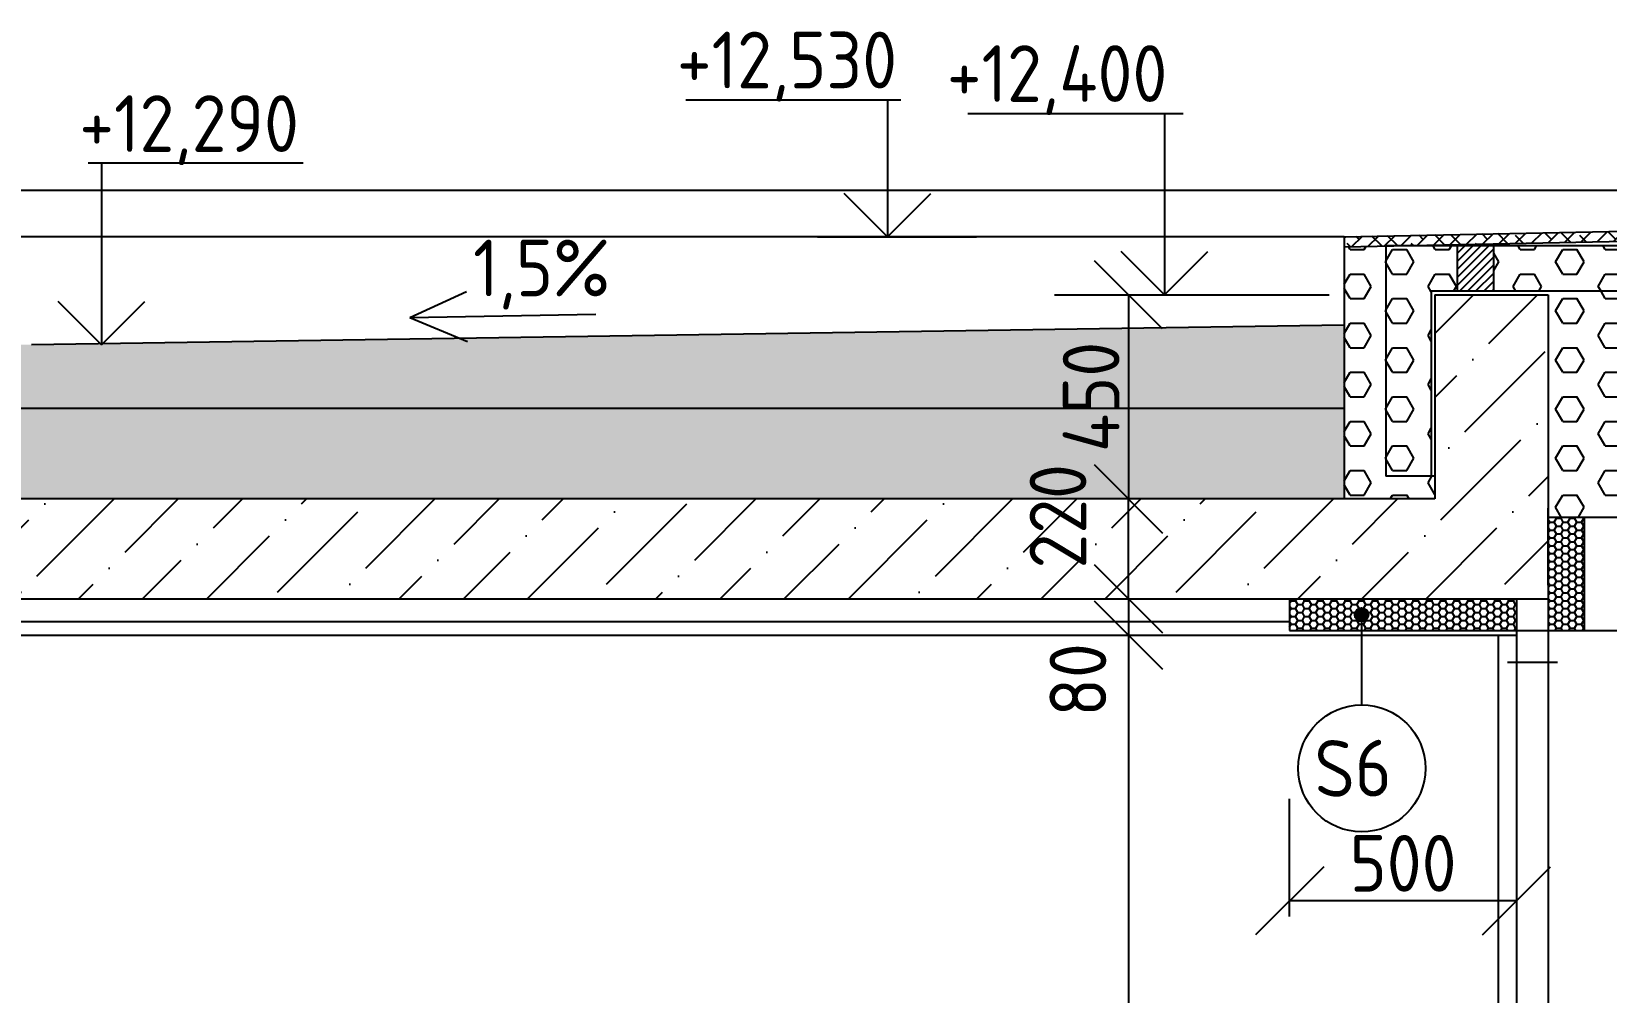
# Model space of a CAD drawing. Extents: x 3792242 to 5145247, y -1546315 to -1031918.
# Drawn here: x 3944637 to 3948107, y -1524782 to -1522663 of the extents above; entities that cross this region are included whole.
import ezdxf

# ---------------------------------------------------------------- set-up
doc = ezdxf.new("R2010")
doc.units = 0
doc.header["$MEASUREMENT"] = 0
doc.layers.get('0').update_dxf_attribs({"linetype": 'CONTINUOUS'})
doc.layers.get('Defpoints').update_dxf_attribs({"color": 61, "linetype": 'CONTINUOUS'})
for name, color, linetype in [('KÓTY', 4, 'CONTINUOUS'), ('MÚRY', 1, 'CONTINUOUS'), ('OKNÁ', 143, 'CONTINUOUS'), ('POZEMOK', 7, 'CONTINUOUS'), ('TENKÁ', 7, 'CONTINUOUS'), ('ŠRAFY', 82, 'CONTINUOUS'), ('šrafy-múry', 8, 'CONTINUOUS')]:
    doc.layers.add(name, color=color, linetype=linetype)
doc.styles.add('STYLE1', font='isocp.shx')
doc.dimstyles.new('STANDARD-50', dxfattribs={"dimtxt": 125, "dimasz": 150, "dimexe": 10, "dimexo": 200, "dimgap": 20, "dimtad": 1, "dimdsep": 46, "dimlunit": 6, "dimtxsty": 'STYLE1', "dimblk1": 'OBLIQUE', "dimblk2": 'OBLIQUE', "dimsah": 1, "dimcen": 2.5, "dimse1": 1, "dimse2": 1, "dimadec": 0, "dimazin": 0, "dimtfac": 1, "dimtmove": 1, "dimatfit": 3, "dimldrblk": 'OBLIQUE', "dimfxl": 1, "dimtolj": 1, "dimtzin": 0, "dimarcsym": 0})
pattern_1 = [(0, (-463583, -17883.5), (0, 54.12658774), [31.25, -62.5]), (120, (-463583, -17883.5), (-46.875, -27.06329387), [31.25, -62.5]), (60, (-463551.75, -17883.5), (-46.875, 27.06329387), [31.25, -62.5])]

# ---------------------------------------------------------------- blocks, each defined once
blk = doc.blocks.new('_OBLIQUE')
at = {"color": 0, "linetype": 'ByBlock'}
blk.add_line((-0.5, -0.5), (0.5, 0.5), dxfattribs=at)
blk = doc.blocks.new('*D49620')
at = {"layer": 'Defpoints', "color": 0}
for p in [(3947054, -1523693.8), (3947054, -1523693.8), (3947054, -1523913.8)]:
    blk.add_point(p, dxfattribs=at)
at = {"layer": 'KÓTY', "color": 0, "lineweight": -2, "ltscale": 0.25}
blk.add_line((3947054, -1523913.8), (3947054, -1523693.8), dxfattribs=at)
at = {"layer": 'KÓTY', "color": 0, "linetype": 'ByBlock', "lineweight": -2, "xscale": 150, "yscale": 150, "zscale": 150}
for p, rotation in [((3947054, -1523693.8), 90), ((3947054, -1523913.8), 270)]:
    blk.add_blockref('_OBLIQUE', p, dxfattribs=dict(at, rotation=rotation))
at = {"layer": 'KÓTY', "color": 0, "insert": (3946898.5, -1523732), "char_height": 125, "attachment_point": 5, "rotation": 90, "style": 'STYLE1'}
blk.add_mtext('\\A1;220', dxfattribs=at)
blk = doc.blocks.new('*D49621')
at = {"layer": 'Defpoints', "color": 0}
for p in [(3947583.5, -1523243.8), (3947054, -1523693.8), (3947583.5, -1523693.8)]:
    blk.add_point(p, dxfattribs=at)
at = {"layer": 'KÓTY', "color": 0, "lineweight": -2, "ltscale": 0.25}
blk.add_line((3947054, -1523243.8), (3947054, -1523693.8), dxfattribs=at)
at = {"layer": 'KÓTY', "color": 0, "linetype": 'ByBlock', "lineweight": -2, "xscale": 150, "yscale": 150, "zscale": 150}
for p, rotation in [((3947054, -1523243.8), 90), ((3947054, -1523693.8), 270)]:
    blk.add_blockref('_OBLIQUE', p, dxfattribs=dict(at, rotation=rotation))
at = {"layer": 'KÓTY', "color": 0, "insert": (3946971.5, -1523468.8), "char_height": 125, "attachment_point": 5, "rotation": 90, "style": 'STYLE1'}
blk.add_mtext('\\A1;450', dxfattribs=at)
blk = doc.blocks.new('*D49640')
at = {"layer": 'Defpoints', "color": 0}
for p in [(3947409, -1524104.8), (3947909, -1524104.8), (3947409, -1524579.5)]:
    blk.add_point(p, dxfattribs=at)
at = {"layer": 'KÓTY', "color": 0, "lineweight": -2, "ltscale": 0.25}
blk.add_line((3947909, -1524579.5), (3947409, -1524579.5), dxfattribs=at)
at = {"layer": 'KÓTY', "color": 0, "linetype": 'ByBlock', "lineweight": -2, "xscale": 150, "yscale": 150, "zscale": 150, "rotation": 180}
blk.add_blockref('_OBLIQUE', (3947409, -1524579.5), dxfattribs=at)
at = {"layer": 'KÓTY', "color": 0, "linetype": 'ByBlock', "lineweight": -2, "xscale": 150, "yscale": 150, "zscale": 150}
blk.add_blockref('_OBLIQUE', (3947909, -1524579.5), dxfattribs=at)
at = {"layer": 'KÓTY', "color": 0, "insert": (3947659, -1524497), "char_height": 125, "attachment_point": 5, "style": 'STYLE1'}
blk.add_mtext('\\A1;500', dxfattribs=at)
blk = doc.blocks.new('*D49661')
at = {"layer": 'Defpoints', "color": 0}
for p in [(3947054, -1523913.8), (3947054, -1523993.8), (3947054, -1523993.8)]:
    blk.add_point(p, dxfattribs=at)
at = {"layer": 'KÓTY', "color": 0, "lineweight": -2, "ltscale": 0.25}
blk.add_line((3947054, -1523913.8), (3947054, -1523993.8), dxfattribs=at)
at = {"layer": 'KÓTY', "color": 0, "linetype": 'ByBlock', "lineweight": -2, "xscale": 150, "yscale": 150, "zscale": 150}
for p, rotation in [((3947054, -1523913.8), 90), ((3947054, -1523993.8), 270)]:
    blk.add_blockref('_OBLIQUE', p, dxfattribs=dict(at, rotation=rotation))
at = {"layer": 'KÓTY', "color": 0, "insert": (3946942.5, -1524092.5), "char_height": 125, "attachment_point": 5, "rotation": 90, "style": 'STYLE1'}
blk.add_mtext('\\A1;80', dxfattribs=at)
blk = doc.blocks.new('*D49662')
at = {"layer": 'Defpoints', "color": 0}
for p in [(3947054, -1523993.8), (3947054, -1526643.8), (3947054, -1526643.8)]:
    blk.add_point(p, dxfattribs=at)
at = {"layer": 'KÓTY', "color": 0, "lineweight": -2, "ltscale": 0.25}
blk.add_line((3947054, -1523993.8), (3947054, -1526643.8), dxfattribs=at)
at = {"layer": 'KÓTY', "color": 0, "linetype": 'ByBlock', "lineweight": -2, "xscale": 150, "yscale": 150, "zscale": 150}
for p, rotation in [((3947054, -1523993.8), 90), ((3947054, -1526643.8), 270)]:
    blk.add_blockref('_OBLIQUE', p, dxfattribs=dict(at, rotation=rotation))
at = {"layer": 'KÓTY', "color": 0, "insert": (3946971.5, -1525318.8), "char_height": 125, "attachment_point": 5, "rotation": 90, "style": 'STYLE1'}
blk.add_mtext('\\A1;2ﾠ650', dxfattribs=at)

msp = doc.modelspace()

# ---------------------------------------------------------------- hatches: boundary and pattern name
at = {"layer": 'TENKÁ'}
h = msp.add_hatch(color=256, dxfattribs=at)
h.dxf.hatch_style = 1
h.paths.add_polyline_path([(3947567.5, -1523934, -2.41421356), (3947552.5, -1523949, -0.41421356)])
at = {"layer": 'ŠRAFY'}
h = msp.add_hatch(dxfattribs=at)
h.set_pattern_fill('ANSI38', color=256, scale=200, angle=180)
h.set_pattern_definition([(45, (184622.5, -26883.5), (-17.67766953, 17.67766953), []), (135, (184622.5, -26883.5), (-53.03300859, 17.67766953), [62.5, -37.5])])
h.paths.add_polyline_path([(3947779, -1523132.61), (3947621, -1523135.77), (3947529, -1523137.61), (3947529, -1523115.606), (3947979, -1523106.606), (3948268.56, -1523100.815), (3948269, -1523122.81), (3948229, -1523123.61), (3947859, -1523131.01)])
h = msp.add_hatch(dxfattribs=at)
h.set_pattern_fill('HEX', color=256, scale=250, angle=180)
h.set_pattern_definition(pattern_1)
h.paths.add_polyline_path([(3947721, -1523643.77), (3947729, -1523643.77), (3947729, -1523693.77), (3947529, -1523693.77), (3947529, -1523493.77), (3947529, -1523276.595), (3947529, -1523143.77), (3947529, -1523137.61), (3947621, -1523135.77), (3947621, -1523643.77)])
h = msp.add_hatch(dxfattribs=at)
h.set_pattern_fill('HEX', color=256, scale=250, angle=180)
h.set_pattern_definition(pattern_1)
h.paths.add_polyline_path([(3947621, -1523643.77), (3947621, -1523135.77), (3947779, -1523135.77), (3947779, -1523235.77), (3947729, -1523235.77), (3947721, -1523235.77), (3947721, -1523643.77)])
h = msp.add_hatch(dxfattribs=at)
h.set_pattern_fill('ANSI31', color=256, scale=100, angle=180)
h.set_pattern_definition([(45, (184622.5, -26883.5), (-8.838834765, 8.838834765), [])])
h.paths.add_polyline_path([(3947859, -1523135.77), (3947859, -1523235.77), (3947779, -1523235.77), (3947779, -1523135.77)])
h = msp.add_hatch(dxfattribs=at)
h.set_pattern_fill('HEX', color=256, scale=250, angle=180)
h.set_pattern_definition(pattern_1)
h.paths.add_polyline_path([(3947979, -1523235.77), (3947859, -1523235.77), (3947859, -1523135.77), (3948229, -1523135.77), (3948229, -1523235.77)])
h = msp.add_hatch(dxfattribs=at)
h.set_pattern_fill('SQUARE', color=256, scale=300)
h.paths.add_polyline_path([(3944636.5, -1523353.77), (3936139, -1523226.308), (3936139, -1523493.77), (3938639.959, -1523493.77), (3947529, -1523493.77), (3947529, -1523310.383), (3944793.353, -1523351.418), (3944791, -1523353.77), (3944788.717, -1523351.487)])
h.paths.add_polyline_path([(3938588.802, -1523267.059), (3939133.102, -1523267.059), (3939133.102, -1523467.173), (3938588.802, -1523467.173)], flags=24)
h.paths.add_polyline_path([(3936724, -1523514.799), (3936724, -1523227.201), (3936974, -1523227.201), (3936974, -1523514.799)], flags=9)
h.paths.add_polyline_path([(3946846.5, -1523618.82), (3946846.5, -1523318.721), (3947096.5, -1523318.721), (3947096.5, -1523618.82)], flags=9)
h = msp.add_hatch(dxfattribs=at)
h.set_pattern_fill('HEX', color=256, scale=250, angle=180)
h.set_pattern_definition(pattern_1)
h.paths.add_polyline_path([(3948229, -1523235.77), (3948229, -1523257.77), (3948229, -1523733.77), (3947979, -1523733.77), (3947979, -1523235.77)])
h = msp.add_hatch(dxfattribs=at)
h.set_pattern_fill('SQUARE', color=256, scale=300)
h.paths.add_polyline_path([(3938639.959, -1523693.77), (3947529, -1523693.77), (3947529, -1523493.77), (3938639.959, -1523493.77)])
h.paths.add_polyline_path([(3946773.5, -1523875.799), (3946773.5, -1523588.201), (3947023.5, -1523588.201), (3947023.5, -1523875.799)], flags=9)
h = msp.add_hatch(dxfattribs=at)
h.set_pattern_fill('HONEY', color=256, scale=80, angle=180)
h.set_pattern_definition([(0, (-536013, -26603.5), (15, 8.660254038), [10, -20]), (120, (-536013, -26603.5), (-15, 8.660254038), [10, -20]), (60, (-536013, -26603.5), (9e-15, 17.320508076), [-20, 10])])
h.paths.add_polyline_path([(3947979, -1523733.77), (3947979, -1523883.77), (3947979, -1523983.77), (3948059, -1523983.77), (3948059, -1523733.77)])
h = msp.add_hatch(dxfattribs=at)
h.set_pattern_fill('HONEY', color=256, scale=80, angle=180)
h.set_pattern_definition([(0, (-536013, -26603.5), (15, 8.660254038), [10, -20]), (120, (-536013, -26603.5), (-15, 8.660254038), [10, -20]), (60, (-536013, -26603.5), (1e-14, 17.320508076), [-20, 10])])
h.paths.add_polyline_path([(3947909, -1523913.77), (3947409, -1523913.77), (3947409, -1523983.77), (3947909, -1523983.77)])
at = {"layer": 'šrafy-múry'}
h = msp.add_hatch(dxfattribs=at)
h.set_pattern_fill('ANSI36', color=253, scale=800, angle=360)
h.set_pattern_definition([(45, (0, 6050), (53.0330086, 194.4543648), [250, -50, 0, -50])])
h.paths.add_polyline_path([(3947979, -1523243.77), (3947809, -1523243.77), (3947729, -1523243.77), (3947729, -1523693.77), (3947529, -1523693.77), (3936139, -1523693.77), (3935939, -1523693.77), (3935939, -1522743.77), (3935779, -1522743.77), (3935779, -1524163.77), (3936119, -1524163.77), (3936119, -1523913.77), (3940294, -1523913.77), (3940409, -1523913.77), (3941609, -1523913.77), (3941724, -1523913.77), (3947409, -1523913.77), (3947729, -1523913.77), (3947979, -1523913.77), (3947979, -1523693.77)])

# ---------------------------------------------------------------- linework, layer by layer
at = {"layer": 'KÓTY', "ltscale": 0.25}
for p, q in [((3946368.557, -1523115.606), (3946718.557, -1523115.606)), ((3946891, -1523243.77), (3947241, -1523243.77)), ((3947146.097, -1523243.77), (3947496.097, -1523243.77)), ((3947409, -1524614), (3947409, -1524355))]:
    msp.add_line(p, q, dxfattribs=at)
at = {"layer": 'MÚRY'}
for p, q in [((3947529, -1523115.606), (3949329, -1523079.606)), ((3947529, -1523115.606), (3947529, -1523263.485)), ((3947529, -1523310.383), (3944636.5, -1523353.77)), ((3941234, -1523913.77), (3947729, -1523913.77)), ((3947409, -1523913.77), (3947409, -1523983.77)), ((3947409, -1523963.77), (3947409, -1523983.77)), ((3947409, -1523983.77), (3948229, -1523983.77))]:
    msp.add_line(p, q, dxfattribs=at)
at = {"layer": 'OKNÁ', "ltscale": 0.25}
for p, q in [((3947909, -1523913.77), (3947909, -1526643.77)), ((3947909, -1523913.77), (3947909, -1526643.77)), ((3947979, -1523913.77), (3947979, -1526643.77)), ((3947567.5, -1523949), (3947567.5, -1524147.661)), ((3947889, -1524053.77), (3947999, -1524053.77))]:
    msp.add_line(p, q, dxfattribs=at)
msp.add_circle((3947568.005, -1524287.66), 140, dxfattribs=at)
at = {"layer": 'POZEMOK'}
for p, q in [((3949344, -1523013.5), (3942259.345, -1523013.5)), ((3947529, -1523115.606), (3942249.345, -1523115.606))]:
    msp.add_line(p, q, dxfattribs=at)
at = {"layer": 'TENKÁ', "linetype": 'ByBlock', "ltscale": 0.25}
for p, q in [((3946078.195, -1522813.606), (3946552.094, -1522813.606)), ((3946522.5, -1522813.606), (3946522.5, -1523115.606)), ((3946700.139, -1522843.77), (3947174.037, -1522843.77)), ((3947132.943, -1522843.77), (3947132.943, -1523243.77)), ((3945235.305, -1522953.77), (3944761.406, -1522953.77)), ((3944791, -1522953.77), (3944791, -1523353.77)), ((3946522.5, -1523115.606), (3946427.041, -1523020.146)), ((3946522.5, -1523115.606), (3946617.959, -1523020.146)), ((3947132.943, -1523243.77), (3947037.484, -1523148.311)), ((3947132.943, -1523243.77), (3947228.403, -1523148.311)), ((3944791, -1523353.77), (3944695.541, -1523258.311)), ((3944791, -1523353.77), (3944886.459, -1523258.311))]:
    msp.add_line(p, q, dxfattribs=at)
at = {"layer": 'TENKÁ'}
for p, q in [((3947529.44, -1523137.601), (3949329, -1523101.61)), ((3949249, -1523135.77), (3947621, -1523135.77)), ((3947621, -1523135.77), (3947621, -1523643.77)), ((3947779, -1523235.77), (3947779, -1523132.61)), ((3947859, -1523235.77), (3947859, -1523131.01)), ((3945595.083, -1523237.045), (3945470.562, -1523294.227)), ((3949249, -1523235.77), (3947721, -1523235.77)), ((3947721, -1523235.77), (3947721, -1523643.77)), ((3947729, -1523243.77), (3947729, -1523693.77)), ((3947729, -1523243.77), (3947979, -1523243.77)), ((3947979, -1523243.77), (3947979, -1523913.77)), ((3947529, -1523263.485), (3947529, -1523693.77)), ((3945880, -1523287.08), (3945470.562, -1523294.227)), ((3945597.003, -1523347.028), (3945470.562, -1523294.227)), ((3936139, -1523493.77), (3947529, -1523493.77)), ((3947729, -1523643.77), (3947621, -1523643.77)), ((3947729, -1523693.77), (3935939, -1523693.77)), ((3947979, -1523883.77), (3947979, -1523713.77)), ((3947979, -1523733.77), (3948209, -1523733.77)), ((3948059, -1523983.77), (3948059, -1523733.77)), ((3947409, -1523913.77), (3947979, -1523913.77)), ((3941234, -1523963.77), (3947409, -1523963.77)), ((3941234, -1523993.77), (3947909, -1523993.77)), ((3947869, -1526643.77), (3947869, -1523993.77)), ((3947869, -1526643.77), (3947869, -1523993.77))]:
    msp.add_line(p, q, dxfattribs=at)
msp.add_circle((3947567.5, -1523949), 15, dxfattribs=at)

# ---------------------------------------------------------------- texts
at = {"layer": 'TENKÁ', "ltscale": 0.25, "style": 'STYLE1'}
for s, p in [('+12,530', (3946058.678, -1522788.585)), ('+12,400', (3946653.575, -1522818.444)), ('+12,290', (3944741.889, -1522928.749)), ('1,5%', (3945609.644, -1523247.016))]:
    msp.add_text(s, height=125, dxfattribs=at).set_placement(p)
msp.add_text('S6', height=125, rotation=0.413515, dxfattribs=at).set_placement((3947464.152, -1524350.589))

# ---------------------------------------------------------------- dimensions: what is measured, and where the dimension line sits
at = {"layer": 'KÓTY', "ltscale": 0.25}
for base, p1, p2, angle, picture, middle in [((3947054, -1523693.77), (3947583.5, -1523243.77), (3947583.5, -1523693.77), 90, '*D49621', (3946971.5, -1523468.77)), ((3947054, -1526643.77), (3947054, -1523993.77), (3947054, -1526643.77), 90, '*D49662', (3946971.457, -1525318.77)), ((3947409, -1524579.5), (3947909, -1524104.77), (3947409, -1524104.77), 180, '*D49640', (3947659, -1524497))]:
    dim = msp.add_linear_dim(base=base, p1=p1, p2=p2, angle=angle, dimstyle='STANDARD-50', override={"dimtxsty": 'STYLE1', "dimldrblk": 'OBLIQUE'}, dxfattribs=at)
    dim.commit()
    dim.dimension.update_dxf_attribs({"geometry": picture, "text_midpoint": middle})
for base, p2, picture, middle in [((3947054, -1523693.77), (3947054, -1523693.77), '*D49620', (3946981, -1523732)), ((3947054, -1523993.77), (3947054, -1523993.77), '*D49661', (3947025, -1524092.5))]:
    dim = msp.add_linear_dim(base=base, p1=(3947054, -1523913.77), p2=p2, angle=90, dimstyle='STANDARD-50', override={"dimtxsty": 'STYLE1', "dimldrblk": 'OBLIQUE'}, dxfattribs=at)
    dim.commit()
    dim.dimension.update_dxf_attribs({"geometry": picture, "text_midpoint": middle, "dimtype": 160})

doc.saveas('drawing.dxf')
